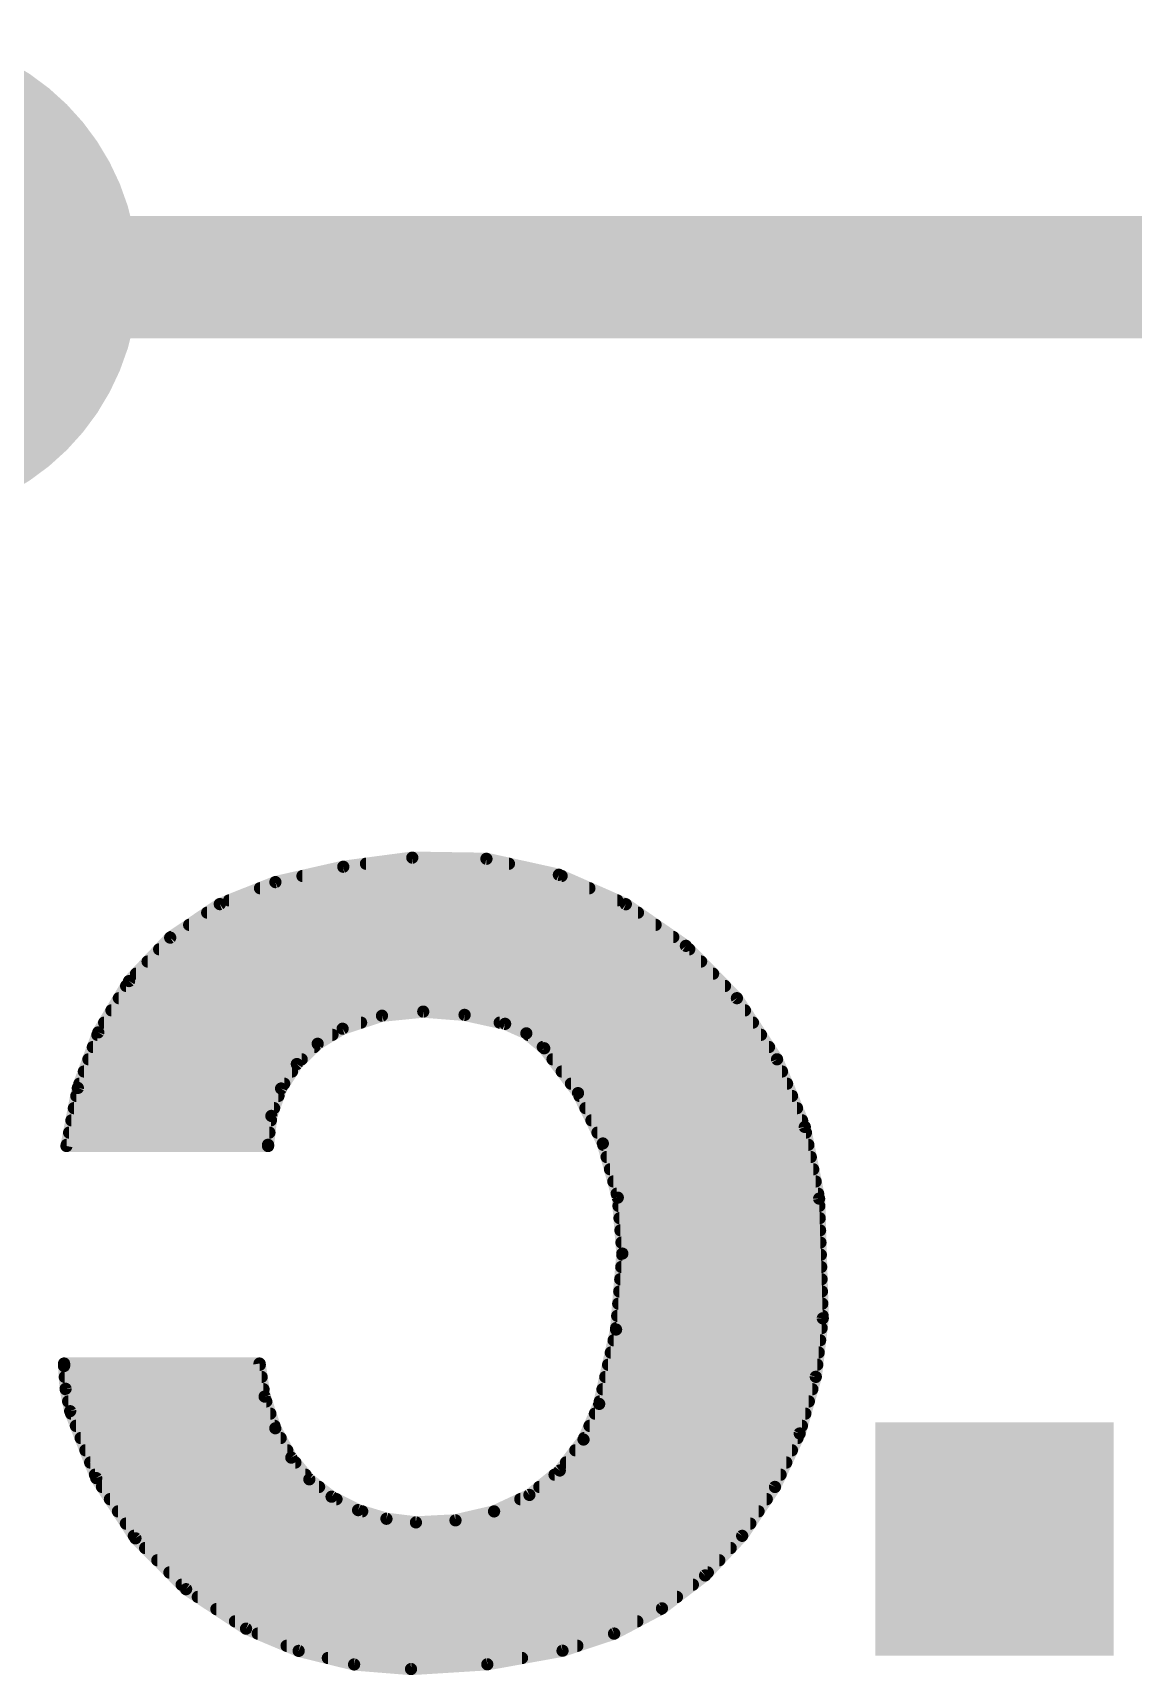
# Model space of a CAD drawing. Extents: x -0.1 to 42, y -11.4 to 16.1.
# Drawn here: x 20.888 to 23.175, y 7.254 to 10.668 of the extents above; entities that cross this region are included whole.
import ezdxf

# ---------------------------------------------------------------- set-up
doc = ezdxf.new("R2010")
doc.units = 0
for name, color, linetype in [('16', 132, 'CONTINUOUS'), ('18', 110, 'CONTINUOUS'), ('22', 40, 'CONTINUOUS')]:
    doc.layers.add(name, color=color, linetype=linetype)

# ---------------------------------------------------------------- blocks, each defined once
blk = doc.blocks.new('RECT')
blk.add_solid([(-0.5, -0.5), (0.5, -0.5), (-0.5, 0.5), (0.5, 0.5)])
blk = doc.blocks.new('ROUNDV')
at = {"const_width": 0.5}
blk.add_lwpolyline([(0, -0.25, 1), (0, 0.25, 1), (0, -0.25)], format="xyb", dxfattribs=at)

msp = doc.modelspace()

# ---------------------------------------------------------------- linework, layer by layer
at = {"layer": '16', "const_width": 0.254}
msp.add_lwpolyline([(20.599, 10.16), (25.908, 10.16)], dxfattribs=at)
at = {"layer": '22', "const_width": 0.0254}
for points in [[(21.533, 8.9346), (21.3919, 8.9027)], [(21.6764, 8.9535), (21.533, 8.9346)], [(21.5801, 8.9408), (21.8774, 8.9408)], [(21.8306, 8.9511), (21.6764, 8.9535)], [(21.9812, 8.9179), (21.8306, 8.9511)], [(21.3919, 8.9027), (21.2762, 8.8569)], [(21.4481, 8.9154), (21.9869, 8.9154)], [(22.1203, 8.8568), (21.9812, 8.9179)], [(21.2956, 8.8646), (22.1025, 8.8646)], [(21.3598, 8.89), (22.0447, 8.89)], [(21.2762, 8.8569), (21.1732, 8.7873)], [(21.25, 8.8392), (22.1457, 8.8392)], [(22.2452, 8.7702), (22.1203, 8.8568)], [(21.2125, 8.8138), (22.1823, 8.8138)], [(21.1732, 8.7873), (21.0876, 8.697)], [(21.1502, 8.763), (22.2523, 8.763)], [(21.1749, 8.7884), (22.219, 8.7884)], [(22.3513, 8.6614), (22.2452, 8.7702)], [(21.1261, 8.7376), (22.277, 8.7376)], [(21.0876, 8.697), (21.0236, 8.5903)], [(21.1021, 8.7122), (22.3018, 8.7122)], [(21.0663, 8.6614), (22.3514, 8.6614)], [(21.0815, 8.6868), (22.3266, 8.6868)], [(22.4347, 8.5344), (22.3513, 8.6614)], [(21.051, 8.636), (22.368, 8.636)], [(21.5316, 8.5979), (21.6134, 8.6249)], [(21.6134, 8.6249), (21.6992, 8.6335)], [(21.6992, 8.6335), (21.7852, 8.6267)], [(21.7852, 8.6267), (21.8694, 8.6081)], [(21.0236, 8.5903), (20.9811, 8.4748)], [(21.0358, 8.6106), (21.5701, 8.6106)], [(21.4798, 8.5667), (21.5316, 8.5979)], [(21.8581, 8.6106), (22.3847, 8.6106)], [(21.8694, 8.6081), (21.9135, 8.5883)], [(21.0124, 8.5598), (21.4728, 8.5598)], [(21.0217, 8.5852), (21.5105, 8.5852)], [(21.4365, 8.5245), (21.4798, 8.5667)], [(21.9135, 8.5883), (21.9507, 8.5573)], [(21.9172, 8.5852), (22.4014, 8.5852)], [(21.9477, 8.5598), (22.4181, 8.5598)], [(21.9507, 8.5573), (22.021, 8.4641)], [(21.0031, 8.5344), (21.4466, 8.5344)], [(21.4038, 8.4736), (21.4365, 8.5245)], [(21.968, 8.5344), (22.4348, 8.5344)], [(22.4924, 8.3938), (22.4347, 8.5344)], [(20.9937, 8.509), (21.4265, 8.509)], [(21.9871, 8.509), (22.4452, 8.509)], [(20.9811, 8.4748), (20.9575, 8.3541)], [(20.9779, 8.4582), (21.3983, 8.4582)], [(20.9844, 8.4836), (21.4102, 8.4836)], [(21.3835, 8.4167), (21.4038, 8.4736)], [(22.0063, 8.4836), (22.4556, 8.4836)], [(22.021, 8.4641), (22.0726, 8.3594)], [(22.0239, 8.4582), (22.466, 8.4582)], [(20.9729, 8.4328), (21.3892, 8.4328)], [(22.0364, 8.4328), (22.4764, 8.4328)], [(20.9679, 8.4074), (21.3824, 8.4074)], [(21.3766, 8.3566), (21.3835, 8.4167)], [(22.0489, 8.4074), (22.4868, 8.4074)], [(22.5222, 8.2448), (22.4924, 8.3938)], [(20.9575, 8.3541), (21.3766, 8.3541)], [(20.958, 8.3566), (21.3766, 8.3566)], [(20.963, 8.382), (21.3795, 8.382)], [(21.3766, 8.3541), (21.3766, 8.3566)], [(22.0614, 8.382), (22.4948, 8.382)], [(22.0726, 8.3594), (22.1037, 8.2469)], [(22.0734, 8.3566), (22.4999, 8.3566)], [(22.0804, 8.3312), (22.5049, 8.3312)], [(22.0874, 8.3058), (22.51, 8.3058)], [(22.0944, 8.2804), (22.5151, 8.2804)], [(22.1014, 8.255), (22.5202, 8.255)], [(22.1037, 8.2469), (22.1132, 8.1305)], [(22.1051, 8.2296), (22.5227, 8.2296)], [(22.5298, 7.9959), (22.5222, 8.2448)], [(22.1072, 8.2042), (22.5234, 8.2042)], [(22.1092, 8.1788), (22.5242, 8.1788)], [(22.1113, 8.1534), (22.525, 8.1534)], [(22.1132, 8.1305), (22.1001, 7.9726)], [(22.113, 8.128), (22.5258, 8.128)], [(22.1109, 8.1026), (22.5265, 8.1026)], [(22.1067, 8.0518), (22.5281, 8.0518)], [(22.1088, 8.0772), (22.5273, 8.0772)], [(22.1046, 8.0264), (22.5289, 8.0264)], [(22.1003, 7.9756), (22.5274, 7.9756)], [(22.1025, 8.001), (22.5296, 8.001)], [(22.5153, 7.8743), (22.5298, 7.9959)], [(22.1001, 7.9726), (22.065, 7.8181)], [(22.095, 7.9502), (22.5243, 7.9502)], [(22.0892, 7.9248), (22.5213, 7.9248)], [(21.3589, 7.9019), (20.9525, 7.9019)], [(20.9525, 7.9019), (20.9525, 7.8969)], [(20.9525, 7.8994), (21.3593, 7.8994)], [(20.9525, 7.8969), (20.9557, 7.8495)], [(20.954, 7.874), (21.3632, 7.874)], [(21.3695, 7.8332), (21.3589, 7.9019)], [(22.0777, 7.874), (22.5152, 7.874)], [(22.0835, 7.8994), (22.5183, 7.8994)], [(22.4819, 7.7566), (22.5153, 7.8743)], [(20.9557, 7.8495), (20.9652, 7.8029)], [(20.9559, 7.8486), (21.3671, 7.8486)], [(22.0719, 7.8486), (22.508, 7.8486)], [(20.9611, 7.8232), (21.3728, 7.8232)], [(21.3917, 7.7674), (21.3695, 7.8332)], [(22.065, 7.8181), (22.0324, 7.7439)], [(22.0662, 7.8232), (22.5008, 7.8232)], [(20.9652, 7.8029), (21.0194, 7.6638)], [(20.9672, 7.7978), (21.3814, 7.7978)], [(20.9771, 7.7724), (21.39, 7.7724)], [(22.0449, 7.7724), (22.4864, 7.7724)], [(22.0561, 7.7978), (22.4936, 7.7978)], [(20.987, 7.747), (21.4028, 7.747)], [(21.4249, 7.7064), (21.3917, 7.7674)], [(22.0324, 7.7439), (21.9831, 7.6796)], [(22.0338, 7.747), (22.4774, 7.747)], [(22.4304, 7.6455), (22.4819, 7.7566)], [(20.9969, 7.7216), (21.4166, 7.7216)], [(21.4624, 7.6612), (21.4249, 7.7064)], [(22.0153, 7.7216), (22.4657, 7.7216)], [(21.0068, 7.6962), (21.4334, 7.6962)], [(21.0167, 7.6708), (21.4544, 7.6708)], [(21.9831, 7.6796), (21.9199, 7.6289)], [(21.9722, 7.6708), (22.4421, 7.6708)], [(21.9959, 7.6962), (22.4539, 7.6962)], [(21.0194, 7.6638), (21.1009, 7.5387)], [(21.0314, 7.6454), (21.4827, 7.6454)], [(21.5087, 7.6251), (21.4624, 7.6612)], [(21.9405, 7.6454), (22.4304, 7.6454)], [(22.3622, 7.5438), (22.4304, 7.6455)], [(21.0479, 7.62), (21.5188, 7.62)], [(21.5638, 7.5972), (21.5087, 7.6251)], [(21.9199, 7.6289), (21.8465, 7.5946)], [(21.901, 7.62), (22.4133, 7.62)], [(21.0645, 7.5946), (21.5724, 7.5946)], [(21.081, 7.5692), (22.3792, 7.5692)], [(21.6228, 7.5793), (21.5638, 7.5972)], [(21.684, 7.5717), (21.6228, 7.5793)], [(21.7663, 7.576), (21.684, 7.5717)], [(21.8465, 7.5946), (21.7663, 7.576)], [(21.8465, 7.5946), (22.3963, 7.5946)], [(21.0976, 7.5438), (22.3622, 7.5438)], [(21.1009, 7.5387), (21.2062, 7.4329)], [(22.2851, 7.4615), (22.3622, 7.5438)], [(21.1211, 7.5184), (22.3384, 7.5184)], [(21.1464, 7.493), (22.3146, 7.493)], [(21.1716, 7.4676), (22.2908, 7.4676)], [(21.1969, 7.4422), (22.2598, 7.4422)], [(21.2062, 7.4329), (21.3309, 7.3508)], [(22.1955, 7.3931), (22.2851, 7.4615)], [(21.2306, 7.4168), (22.2266, 7.4168)], [(21.2692, 7.3914), (22.1923, 7.3914)], [(21.3078, 7.366), (22.1442, 7.366)], [(22.0958, 7.3404), (22.1955, 7.3931)], [(21.3309, 7.3508), (21.4402, 7.3047)], [(21.3551, 7.3406), (22.0961, 7.3406)], [(21.9888, 7.305), (22.0958, 7.3404)], [(21.4152, 7.3152), (22.0196, 7.3152)], [(21.4402, 7.3047), (21.5555, 7.2764)], [(21.8324, 7.2768), (21.9888, 7.305)], [(21.5009, 7.2898), (21.9046, 7.2898)], [(21.5555, 7.2764), (21.6738, 7.2669)], [(21.6738, 7.2669), (21.8324, 7.2768)]]:
    msp.add_lwpolyline(points, dxfattribs=at)
at = {"layer": '22', "const_width": 0.0127}
for points in [[(21.5322, 8.9409, 1), (21.5338, 8.9283)], [(21.5344, 8.9284, 1), (21.5316, 8.9408)], [(21.5801, 8.9472, 1), (21.5801, 8.9345)], [(21.6765, 8.9598, 1), (21.6763, 8.9472)], [(21.6772, 8.9472, 1), (21.6756, 8.9598)], [(21.832, 8.9573, 1), (21.8292, 8.9449)], [(21.8305, 8.9448, 1), (21.8307, 8.9575)], [(21.8774, 8.9345, 1), (21.8774, 8.9472)], [(21.3905, 8.9089, 1), (21.3933, 8.8965)], [(21.3942, 8.8968, 1), (21.3896, 8.9086)], [(21.4481, 8.9217, 1), (21.4481, 8.9091)], [(21.9838, 8.9237, 1), (21.9786, 8.9121)], [(21.9798, 8.9117, 1), (21.9826, 8.9241)], [(21.9869, 8.9091, 1), (21.9869, 8.9217)], [(21.2956, 8.871, 1), (21.2956, 8.8583)], [(21.3598, 8.8963, 1), (21.3598, 8.8837)], [(22.0447, 8.8837, 1), (22.0447, 8.8963)], [(22.1025, 8.8583, 1), (22.1025, 8.871)], [(21.25, 8.8455, 1), (21.25, 8.8329)], [(21.2739, 8.8628, 1), (21.2786, 8.851)], [(21.2798, 8.8517, 1), (21.2727, 8.8622)], [(22.1239, 8.862, 1), (22.1167, 8.8515)], [(22.1178, 8.8509, 1), (22.1229, 8.8626)], [(22.1457, 8.8329, 1), (22.1457, 8.8455)], [(21.2125, 8.8201, 1), (21.2125, 8.8075)], [(22.1823, 8.8075, 1), (22.1823, 8.8201)], [(21.1502, 8.7693, 1), (21.1502, 8.7567)], [(21.1696, 8.7925, 1), (21.1767, 8.782)], [(21.1749, 8.7948, 1), (21.1749, 8.7821)], [(21.1778, 8.7829, 1), (21.1686, 8.7916)], [(22.219, 8.7821, 1), (22.219, 8.7948)], [(22.2498, 8.7746, 1), (22.2407, 8.7658)], [(22.2416, 8.765, 1), (22.2488, 8.7754)], [(22.2523, 8.7567, 1), (22.2523, 8.7693)], [(21.1261, 8.7439, 1), (21.1261, 8.7313)], [(22.277, 8.7313, 1), (22.277, 8.7439)], [(21.083, 8.7013, 1), (21.0922, 8.6926)], [(21.0931, 8.6937, 1), (21.0822, 8.7002)], [(21.1021, 8.7186, 1), (21.1021, 8.7059)], [(22.3018, 8.7059, 1), (22.3018, 8.7186)], [(21.0663, 8.6677, 1), (21.0663, 8.6551)], [(21.0815, 8.6931, 1), (21.0815, 8.6805)], [(22.3266, 8.6805, 1), (22.3266, 8.6931)], [(22.3566, 8.6649, 1), (22.346, 8.6579)], [(22.3468, 8.657, 1), (22.3559, 8.6659)], [(22.3514, 8.6551, 1), (22.3514, 8.6677)], [(21.051, 8.6424, 1), (21.051, 8.6297)], [(21.6128, 8.6312, 1), (21.6141, 8.6186)], [(21.6154, 8.6189, 1), (21.6114, 8.631)], [(21.6997, 8.6398, 1), (21.6987, 8.6272)], [(21.6998, 8.6272, 1), (21.6986, 8.6398)], [(21.7865, 8.6329, 1), (21.7838, 8.6205)], [(21.7847, 8.6203, 1), (21.7857, 8.633)], [(22.368, 8.6297, 1), (22.368, 8.6424)], [(21.0296, 8.5881, 1), (21.0176, 8.5925)], [(21.0358, 8.6169, 1), (21.0358, 8.6043)], [(21.5296, 8.6039, 1), (21.5336, 8.5919)], [(21.5349, 8.5925, 1), (21.5283, 8.6033)], [(21.5701, 8.6043, 1), (21.5701, 8.6169)], [(21.8581, 8.6169, 1), (21.8581, 8.6043)], [(21.872, 8.6139, 1), (21.8668, 8.6023)], [(21.868, 8.6019, 1), (21.8708, 8.6143)], [(22.3847, 8.6043, 1), (22.3847, 8.6169)], [(21.0124, 8.5662, 1), (21.0124, 8.5535)], [(21.0217, 8.5915, 1), (21.0217, 8.5789)], [(21.0182, 8.5936, 1), (21.029, 8.587)], [(21.4728, 8.5535, 1), (21.4728, 8.5662)], [(21.4765, 8.5721, 1), (21.4831, 8.5612)], [(21.4842, 8.5621, 1), (21.4754, 8.5712)], [(21.5105, 8.5789, 1), (21.5105, 8.5915)], [(21.9176, 8.5931, 1), (21.9095, 8.5834)], [(21.9109, 8.5825, 1), (21.9161, 8.5941)], [(21.9172, 8.5915, 1), (21.9172, 8.5789)], [(21.9477, 8.5662, 1), (21.9477, 8.5535)], [(21.9558, 8.5611, 1), (21.9456, 8.5535)], [(22.4014, 8.5789, 1), (22.4014, 8.5915)], [(22.4181, 8.5535, 1), (22.4181, 8.5662)], [(21.0031, 8.5407, 1), (21.0031, 8.5281)], [(21.432, 8.5291, 1), (21.4409, 8.52)], [(21.4418, 8.5211, 1), (21.4311, 8.5279)], [(21.4466, 8.5281, 1), (21.4466, 8.5407)], [(21.9466, 8.5524, 1), (21.9548, 8.5622)], [(21.968, 8.5407, 1), (21.968, 8.5281)], [(22.4406, 8.5368, 1), (22.4289, 8.532)], [(22.4294, 8.5309, 1), (22.4401, 8.5379)], [(22.4348, 8.5281, 1), (22.4348, 8.5407)], [(20.9937, 8.5153, 1), (20.9937, 8.5027)], [(21.4265, 8.5027, 1), (21.4265, 8.5153)], [(21.9871, 8.5153, 1), (21.9871, 8.5027)], [(22.4452, 8.5027, 1), (22.4452, 8.5153)], [(20.9779, 8.4645, 1), (20.9779, 8.4519)], [(20.9752, 8.477, 1), (20.9871, 8.4726)], [(20.9874, 8.4736, 1), (20.9749, 8.4761)], [(20.9844, 8.49, 1), (20.9844, 8.4773)], [(21.3984, 8.4771, 1), (21.4091, 8.4702)], [(21.4098, 8.4715, 1), (21.3978, 8.4758)], [(21.3983, 8.4519, 1), (21.3983, 8.4645)], [(21.4102, 8.4773, 1), (21.4102, 8.49)], [(22.0063, 8.49, 1), (22.0063, 8.4773)], [(22.0267, 8.4669, 1), (22.0153, 8.4613)], [(22.0159, 8.4603, 1), (22.0261, 8.4679)], [(22.0239, 8.4645, 1), (22.0239, 8.4519)], [(22.4556, 8.4773, 1), (22.4556, 8.49)], [(22.466, 8.4519, 1), (22.466, 8.4645)], [(20.9729, 8.4391, 1), (20.9729, 8.4265)], [(21.3892, 8.4265, 1), (21.3892, 8.4391)], [(22.0364, 8.4391, 1), (22.0364, 8.4265)], [(22.4764, 8.4265, 1), (22.4764, 8.4391)], [(20.9679, 8.4138, 1), (20.9679, 8.4011)], [(21.3898, 8.416, 1), (21.3772, 8.4174)], [(21.3775, 8.4188, 1), (21.3895, 8.4145)], [(21.3824, 8.4011, 1), (21.3824, 8.4138)], [(22.0489, 8.4138, 1), (22.0489, 8.4011)], [(22.4986, 8.3951, 1), (22.4862, 8.3926)], [(22.4865, 8.3914, 1), (22.4983, 8.3962)], [(22.4868, 8.4011, 1), (22.4868, 8.4138)], [(20.9575, 8.3605, 1), (20.9575, 8.3478)], [(20.958, 8.3629, 1), (20.958, 8.3503)], [(20.963, 8.3883, 1), (20.963, 8.3757)], [(21.383, 8.3566, 1), (21.3702, 8.3566)], [(21.3766, 8.3503, 1), (21.3766, 8.3629)], [(21.3766, 8.3478, 1), (21.3766, 8.3605)], [(21.3795, 8.3757, 1), (21.3795, 8.3883)], [(22.0614, 8.3883, 1), (22.0614, 8.3757)], [(22.0787, 8.3611, 1), (22.0665, 8.3577)], [(22.0669, 8.3566, 1), (22.0783, 8.3622)], [(22.0734, 8.3629, 1), (22.0734, 8.3503)], [(22.4948, 8.3757, 1), (22.4948, 8.3883)], [(22.4999, 8.3503, 1), (22.4999, 8.3629)], [(20.9513, 8.3553, 1), (20.9637, 8.3529)], [(21.3702, 8.3541, 1), (21.383, 8.3541)], [(21.3703, 8.3573, 1), (21.3829, 8.3559)], [(22.0804, 8.3376, 1), (22.0804, 8.3249)], [(22.5049, 8.3249, 1), (22.5049, 8.3376)], [(22.0874, 8.3121, 1), (22.0874, 8.2995)], [(22.51, 8.2995, 1), (22.51, 8.3121)], [(22.0944, 8.2867, 1), (22.0944, 8.2741)], [(22.1014, 8.2614, 1), (22.1014, 8.2487)], [(22.5151, 8.2741, 1), (22.5151, 8.2867)], [(22.5202, 8.2487, 1), (22.5202, 8.2614)], [(22.11, 8.2474, 1), (22.0974, 8.2463)], [(22.0976, 8.2452, 1), (22.1098, 8.2485)], [(22.1051, 8.2359, 1), (22.1051, 8.2233)], [(22.5285, 8.245, 1), (22.5159, 8.2446)], [(22.516, 8.2436, 1), (22.5284, 8.246)], [(22.5227, 8.2233, 1), (22.5227, 8.2359)], [(22.1072, 8.2105, 1), (22.1072, 8.1979)], [(22.5234, 8.1979, 1), (22.5234, 8.2105)], [(22.1092, 8.1852, 1), (22.1092, 8.1725)], [(22.1113, 8.1597, 1), (22.1113, 8.1471)], [(22.5242, 8.1725, 1), (22.5242, 8.1852)], [(22.525, 8.1471, 1), (22.525, 8.1597)], [(22.113, 8.1343, 1), (22.113, 8.1217)], [(22.1195, 8.13, 1), (22.1069, 8.131)], [(22.1069, 8.13, 1), (22.1195, 8.131)], [(22.5258, 8.1217, 1), (22.5258, 8.1343)], [(22.1109, 8.109, 1), (22.1109, 8.0963)], [(22.5265, 8.0963, 1), (22.5265, 8.109)], [(22.1067, 8.0581, 1), (22.1067, 8.0455)], [(22.1088, 8.0836, 1), (22.1088, 8.0709)], [(22.5273, 8.0709, 1), (22.5273, 8.0836)], [(22.5281, 8.0455, 1), (22.5281, 8.0581)], [(22.1046, 8.0328, 1), (22.1046, 8.0201)], [(22.5289, 8.0201, 1), (22.5289, 8.0328)], [(22.1003, 7.982, 1), (22.1003, 7.9692)], [(22.1025, 8.0074, 1), (22.1025, 7.9947)], [(22.5361, 7.9951, 1), (22.5235, 7.9967)], [(22.5235, 7.9957, 1), (22.5361, 7.9961)], [(22.5274, 7.9692, 1), (22.5274, 7.982)], [(22.5296, 7.9947, 1), (22.5296, 8.0074)], [(22.095, 7.9566, 1), (22.095, 7.9439)], [(22.0938, 7.9731, 1), (22.1064, 7.9721)], [(22.1063, 7.9712, 1), (22.0939, 7.974)], [(22.5243, 7.9439, 1), (22.5243, 7.9566)], [(22.0892, 7.9312, 1), (22.0892, 7.9184)], [(22.5213, 7.9184, 1), (22.5213, 7.9312)], [(20.9525, 7.9083, 1), (20.9525, 7.8956)], [(20.9589, 7.9019, 1), (20.9461, 7.9019)], [(20.9525, 7.9058, 1), (20.9525, 7.893)], [(20.9588, 7.8973, 1), (20.9462, 7.8965)], [(20.9461, 7.8969, 1), (20.9589, 7.8969)], [(20.954, 7.8804, 1), (20.954, 7.8677)], [(21.3652, 7.9029, 1), (21.3526, 7.9009)], [(21.3589, 7.8956, 1), (21.3589, 7.9083)], [(21.3593, 7.893, 1), (21.3593, 7.9058)], [(21.3632, 7.8677, 1), (21.3632, 7.8804)], [(22.0777, 7.8804, 1), (22.0777, 7.8677)], [(22.0835, 7.9058, 1), (22.0835, 7.893)], [(22.5214, 7.8726, 1), (22.5092, 7.8761)], [(22.5152, 7.8677, 1), (22.5152, 7.8804)], [(22.5183, 7.893, 1), (22.5183, 7.9058)], [(20.9619, 7.8507, 1), (20.9495, 7.8482)], [(20.9494, 7.849, 1), (20.962, 7.8499)], [(20.9559, 7.855, 1), (20.9559, 7.8422)], [(21.3671, 7.8422, 1), (21.3671, 7.855)], [(22.0719, 7.855, 1), (22.0719, 7.8422)], [(22.508, 7.8422, 1), (22.508, 7.855)], [(22.509, 7.8751, 1), (22.5216, 7.8736)], [(20.9611, 7.8296, 1), (20.9611, 7.8168)], [(21.3755, 7.8353, 1), (21.3634, 7.8312)], [(21.3632, 7.8323, 1), (21.3757, 7.8342)], [(21.3728, 7.8168, 1), (21.3728, 7.8296)], [(22.0588, 7.8195, 1), (22.0712, 7.8167)], [(22.0708, 7.8155, 1), (22.0592, 7.8207)], [(22.0662, 7.8296, 1), (22.0662, 7.8168)], [(22.5008, 7.8168, 1), (22.5008, 7.8296)], [(20.9711, 7.8052, 1), (20.9593, 7.8006)], [(20.959, 7.8016, 1), (20.9714, 7.8042)], [(20.9672, 7.8042, 1), (20.9672, 7.7915)], [(20.9771, 7.7788, 1), (20.9771, 7.766)], [(21.3814, 7.7915, 1), (21.3814, 7.8042)], [(21.39, 7.766, 1), (21.39, 7.7788)], [(22.0449, 7.7788, 1), (22.0449, 7.766)], [(22.0561, 7.8042, 1), (22.0561, 7.7915)], [(22.4864, 7.766, 1), (22.4864, 7.7788)], [(22.4936, 7.7915, 1), (22.4936, 7.8042)], [(20.987, 7.7534, 1), (20.987, 7.7407)], [(21.3973, 7.7704, 1), (21.3861, 7.7644)], [(21.3857, 7.7654, 1), (21.3977, 7.7694)], [(21.4028, 7.7407, 1), (21.4028, 7.7534)], [(22.0266, 7.7465, 1), (22.0382, 7.7414)], [(22.0375, 7.74, 1), (22.0274, 7.7478)], [(22.0338, 7.7534, 1), (22.0338, 7.7407)], [(22.4758, 7.7583, 1), (22.488, 7.7548)], [(22.4876, 7.7539, 1), (22.4761, 7.7592)], [(22.4774, 7.7407, 1), (22.4774, 7.7534)], [(20.9969, 7.728, 1), (20.9969, 7.7153)], [(21.4166, 7.7153, 1), (21.4166, 7.728)], [(21.4298, 7.7105, 1), (21.42, 7.7023)], [(21.4193, 7.7034, 1), (21.4305, 7.7094)], [(22.0153, 7.728, 1), (22.0153, 7.7153)], [(22.4657, 7.7153, 1), (22.4657, 7.728)], [(21.0068, 7.7026, 1), (21.0068, 7.6898)], [(21.0167, 7.6772, 1), (21.0167, 7.6645)], [(21.4334, 7.6898, 1), (21.4334, 7.7026)], [(21.4544, 7.6645, 1), (21.4544, 7.6772)], [(21.9722, 7.6772, 1), (21.9722, 7.6645)], [(21.9781, 7.6835, 1), (21.9882, 7.6757)], [(21.9871, 7.6746, 1), (21.9791, 7.6845)], [(21.9959, 7.7026, 1), (21.9959, 7.6898)], [(22.4421, 7.6645, 1), (22.4421, 7.6772)], [(22.4539, 7.6898, 1), (22.4539, 7.7026)], [(21.0247, 7.6673, 1), (21.0141, 7.6603)], [(21.0135, 7.6615, 1), (21.0253, 7.6661)], [(21.0314, 7.6518, 1), (21.0314, 7.6391)], [(21.4663, 7.6662, 1), (21.4585, 7.6562)], [(21.4575, 7.6572, 1), (21.4673, 7.6653)], [(21.4827, 7.6391, 1), (21.4827, 7.6518)], [(21.9405, 7.6518, 1), (21.9405, 7.6391)], [(22.4247, 7.6481, 1), (22.4362, 7.6428)], [(22.4357, 7.6419, 1), (22.4251, 7.649)], [(22.4304, 7.6391, 1), (22.4304, 7.6518)], [(21.0479, 7.6264, 1), (21.0479, 7.6136)], [(21.5116, 7.6308, 1), (21.5058, 7.6194)], [(21.5048, 7.6201, 1), (21.5126, 7.6301)], [(21.5188, 7.6136, 1), (21.5188, 7.6264)], [(21.901, 7.6264, 1), (21.901, 7.6136)], [(21.916, 7.6338, 1), (21.9239, 7.6239)], [(21.9226, 7.6231, 1), (21.9173, 7.6346)], [(22.4133, 7.6136, 1), (22.4133, 7.6264)], [(21.0645, 7.601, 1), (21.0645, 7.5883)], [(21.081, 7.5756, 1), (21.081, 7.5629)], [(21.5656, 7.6033, 1), (21.5619, 7.5912)], [(21.5609, 7.5916, 1), (21.5666, 7.6029)], [(21.5724, 7.5883, 1), (21.5724, 7.601)], [(21.6235, 7.5856, 1), (21.622, 7.573)], [(21.6209, 7.5732, 1), (21.6246, 7.5853)], [(21.6837, 7.578, 1), (21.6843, 7.5654)], [(21.6832, 7.5654, 1), (21.6848, 7.578)], [(21.7648, 7.5821, 1), (21.7677, 7.5698)], [(21.7666, 7.5696, 1), (21.7659, 7.5823)], [(21.8465, 7.601, 1), (21.8465, 7.5883)], [(21.8438, 7.6004, 1), (21.8492, 7.5888)], [(21.8479, 7.5884, 1), (21.8451, 7.6008)], [(22.3792, 7.5629, 1), (22.3792, 7.5756)], [(22.3963, 7.5883, 1), (22.3963, 7.601)], [(21.0976, 7.5502, 1), (21.0976, 7.5374)], [(21.1054, 7.5432, 1), (21.0964, 7.5342)], [(21.0956, 7.5352, 1), (21.1062, 7.5422)], [(22.3569, 7.5473, 1), (22.3675, 7.5403)], [(22.3668, 7.5395, 1), (22.3576, 7.5481)], [(22.3622, 7.5374, 1), (22.3622, 7.5502)], [(21.1211, 7.5248, 1), (21.1211, 7.5121)], [(22.3384, 7.5121, 1), (22.3384, 7.5248)], [(21.1464, 7.4994, 1), (21.1464, 7.4867)], [(21.1716, 7.474, 1), (21.1716, 7.4612)], [(22.2908, 7.4612, 1), (22.2908, 7.474)], [(22.3146, 7.4867, 1), (22.3146, 7.4994)], [(21.1969, 7.4486, 1), (21.1969, 7.4359)], [(21.2097, 7.4382, 1), (21.2027, 7.4276)], [(21.2017, 7.4284, 1), (21.2107, 7.4374)], [(22.2598, 7.4359, 1), (22.2598, 7.4486)], [(22.2805, 7.4658, 1), (22.2898, 7.4572)], [(22.289, 7.4565, 1), (22.2813, 7.4666)], [(21.2306, 7.4232, 1), (21.2306, 7.4104)], [(22.2266, 7.4104, 1), (22.2266, 7.4232)], [(21.2692, 7.3978, 1), (21.2692, 7.385)], [(21.3078, 7.3724, 1), (21.3078, 7.3597)], [(22.1442, 7.3597, 1), (22.1442, 7.3724)], [(22.1917, 7.3981, 1), (22.1994, 7.388)], [(22.1923, 7.385, 1), (22.1923, 7.3978)], [(22.1985, 7.3875, 1), (22.1926, 7.3987)], [(21.3334, 7.3567, 1), (21.3284, 7.3449)], [(21.3274, 7.3455, 1), (21.3344, 7.3561)], [(21.3551, 7.347, 1), (21.3551, 7.3342)], [(22.0929, 7.3461, 1), (22.0988, 7.3348)], [(22.0978, 7.3344, 1), (22.0938, 7.3465)], [(22.0961, 7.3342, 1), (22.0961, 7.347)], [(21.4152, 7.3216, 1), (21.4152, 7.3088)], [(21.4417, 7.3108, 1), (21.4387, 7.2985)], [(21.4378, 7.2988, 1), (21.4427, 7.3105)], [(21.9868, 7.311, 1), (21.9908, 7.299)], [(21.9899, 7.2988, 1), (21.9877, 7.3112)], [(22.0196, 7.3088, 1), (22.0196, 7.3216)], [(21.5009, 7.2962, 1), (21.5009, 7.2835)], [(21.556, 7.2828, 1), (21.555, 7.2701)], [(21.554, 7.2703, 1), (21.557, 7.2826)], [(21.6734, 7.2732, 1), (21.6742, 7.2606)], [(21.6733, 7.2606, 1), (21.6743, 7.2732)], [(21.8313, 7.283, 1), (21.8335, 7.2705)], [(21.8328, 7.2704, 1), (21.832, 7.2831)], [(21.9046, 7.2835, 1), (21.9046, 7.2962)]]:
    msp.add_lwpolyline(points, format="xyb", dxfattribs=at)

# ---------------------------------------------------------------- block references
at = {"layer": '18', "xscale": 1.016, "yscale": 1.016}
msp.add_blockref('ROUNDV', (20.599, 10.16), dxfattribs=at)
msp.add_blockref('ROUNDV', (20.599, 10.16), dxfattribs=at)
at = {"layer": '22', "xscale": 0.4953, "yscale": 0.4851, "rotation": 180}
msp.add_blockref('RECT', (22.8866, 7.5375), dxfattribs=at)

doc.saveas('drawing.dxf')
